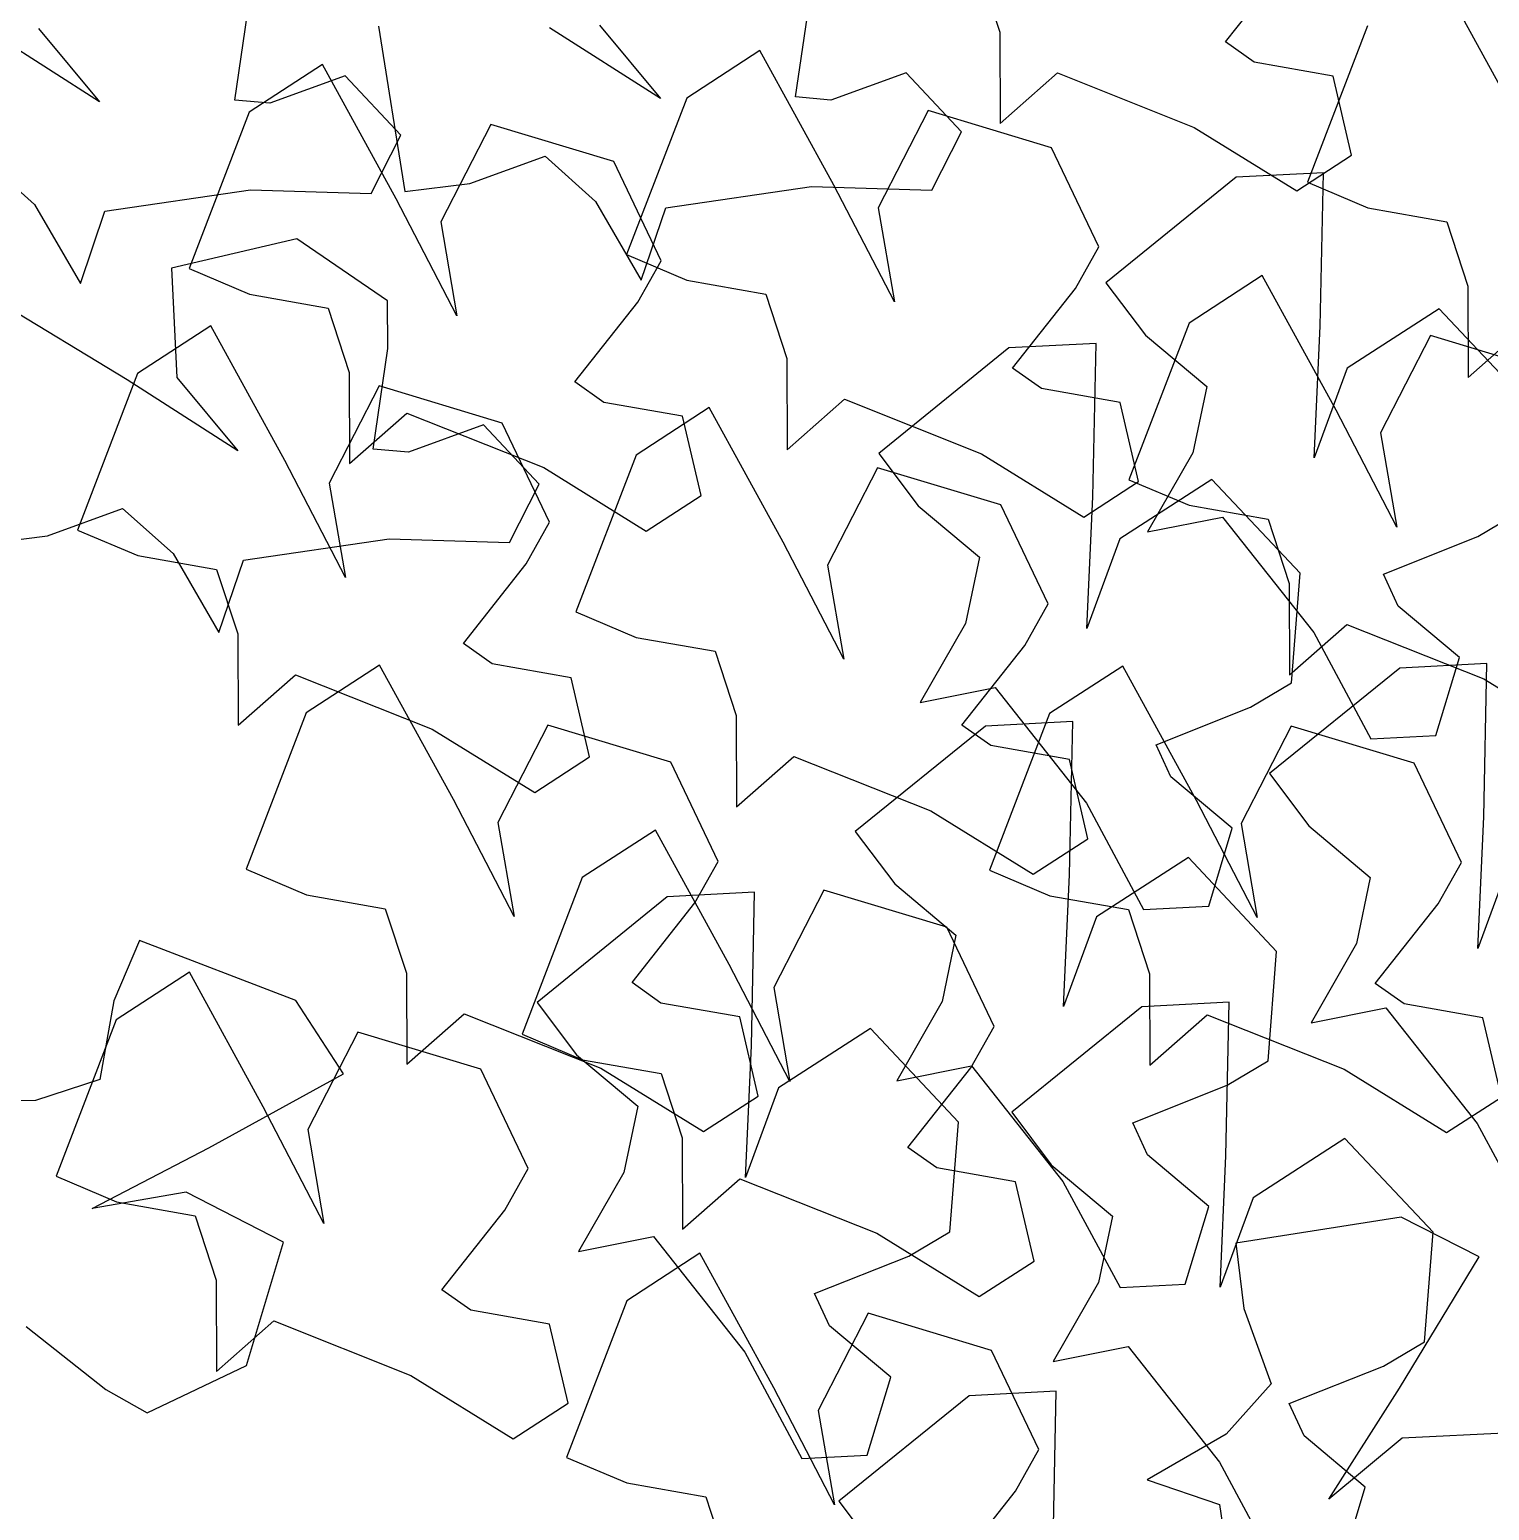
# Model space of a CAD drawing. Header units: millimetres. Extents: x 441156 to 441876, y 4514765 to 4515211.
# Drawn here: x 441674.713 to 441675.567, y 4514822.203 to 4514823.069 of the extents above; entities that cross this region are included whole.
import ezdxf

# ---------------------------------------------------------------- set-up
doc = ezdxf.new("R2010")
doc.units = ezdxf.units.MM
doc.layers.add('01_piscinas', color=254, linetype='Continuous')

msp = doc.modelspace()

# ---------------------------------------------------------------- linework, layer by layer
at = {"layer": '01_piscinas'}
for p, q in [((441675.26831102, 4514823.10464045, 0.00000053), (441675.28064311, 4514823.0670493, 0.00000053)), ((441675.4126616, 4514823.0614382, 0.00000053), (441675.4494575, 4514823.10805867, 0.00000053)), ((441675.58193736, 4514823.01992373, 0.00000053), (441675.5387067, 4514823.09857989, 0.00000053)), ((441674.83320006, 4514823.027349, 0.00000053), (441674.84175601, 4514823.08612147, 0.00000053)), ((441675.1612656, 4514823.02924452, 0.00000053), (441675.16982155, 4514823.08801699, 0.00000053)), ((441674.75406412, 4514823.0263003, 0.00000053), (441674.68918465, 4514823.06774721, 0.00000053)), ((441674.71837126, 4514823.06918584, 0.00000053), (441674.75406412, 4514823.0263003, 0.00000053)), ((441674.91728604, 4514823.07060266, 0.00000053), (441674.93260097, 4514822.97382057, 0.00000053)), ((441675.08212966, 4514823.02819582, 0.00000053), (441675.01725019, 4514823.06964273, 0.00000053)), ((441675.0464368, 4514823.07108135, 0.00000053), (441675.08212966, 4514823.02819582, 0.00000053)), ((441675.49584584, 4514823.07073713, 0.00000053), (441675.46071791, 4514822.97926392, 0.00000053)), ((441675.28064311, 4514823.0670493, 0.00000053), (441675.28081135, 4514823.0137055, 0.00000053)), ((441675.42952619, 4514823.04950897, 0.00000053), (441675.4126616, 4514823.0614382, 0.00000053)), ((441675.14037818, 4514823.05626843, 0.00000053), (441675.09751732, 4514823.02842567, 0.00000053)), ((441675.18360885, 4514822.97761227, 0.00000053), (441675.14037818, 4514823.05626843, 0.00000053)), ((441674.88443156, 4514823.04816922, 0.00000053), (441674.84157071, 4514823.02032646, 0.00000053)), ((441674.89776022, 4514823.04144713, 0.00000053), (441674.85376985, 4514823.02545028, 0.00000053)), ((441674.92766223, 4514822.96951306, 0.00000053), (441674.88443156, 4514823.04816922, 0.00000053)), ((441674.93024792, 4514823.00677486, 0.00000053), (441674.89776022, 4514823.04144713, 0.00000053)), ((441675.22582576, 4514823.04334265, 0.00000053), (441675.18183539, 4514823.0273458, 0.00000053)), ((441675.25831346, 4514823.00867037, 0.00000053), (441675.22582576, 4514823.04334265, 0.00000053)), ((441675.28081135, 4514823.0137055, 0.00000053), (441675.3143723, 4514823.04319084, 0.00000053)), ((441675.3143723, 4514823.04319084, 0.00000053), (441675.39443219, 4514823.01134385, 0.00000053)), ((441675.4756214, 4514823.04136745, 0.00000053), (441675.42952619, 4514823.04950897, 0.00000053)), ((441675.48642044, 4514822.99509653, 0.00000053), (441675.4756214, 4514823.04136745, 0.00000053)), ((441674.85376985, 4514823.02545028, 0.00000053), (441674.83320006, 4514823.027349, 0.00000053)), ((441675.09751732, 4514823.02842567, 0.00000053), (441675.06238939, 4514822.93695246, 0.00000053)), ((441675.18183539, 4514823.0273458, 0.00000053), (441675.1612656, 4514823.02924452, 0.00000053)), ((441674.84157071, 4514823.02032646, 0.00000053), (441674.80644278, 4514822.92885325, 0.00000053)), ((441675.23883572, 4514823.02117198, 0.00000053), (441675.20960451, 4514822.96426485, 0.00000053)), ((441675.31089326, 4514822.99949436, 0.00000053), (441675.23883572, 4514823.02117198, 0.00000053)), ((441674.91291374, 4514822.97274275, 0.00000053), (441674.93024792, 4514823.00677486, 0.00000053)), ((441674.98288911, 4514823.01307277, 0.00000053), (441674.95365789, 4514822.95616564, 0.00000053)), ((441675.05494665, 4514822.99139514, 0.00000053), (441674.98288911, 4514823.01307277, 0.00000053)), ((441675.24097928, 4514822.97463827, 0.00000053), (441675.25831346, 4514823.00867037, 0.00000053)), ((441675.39443219, 4514823.01134385, 0.00000053), (441675.45439254, 4514822.97429096, 0.00000053)), ((441675.33859022, 4514822.9414829, 0.00000053), (441675.31089326, 4514822.99949436, 0.00000053)), ((441674.68658767, 4514822.99258796, 0.00000053), (441674.71606314, 4514822.96619912, 0.00000053)), ((441674.97066283, 4514822.97848663, 0.00000053), (441675.01465321, 4514822.99448348, 0.00000053)), ((441675.01465321, 4514822.99448348, 0.00000053), (441675.04412868, 4514822.96809464, 0.00000053)), ((441675.08264361, 4514822.93338369, 0.00000053), (441675.05494665, 4514822.99139514, 0.00000053)), ((441675.45439254, 4514822.97429096, 0.00000053), (441675.48642044, 4514822.99509653, 0.00000053)), ((441675.41896347, 4514822.98218725, 0.00000053), (441675.34280519, 4514822.9205331, 0.00000053)), ((441675.47000344, 4514822.98486936, 0.00000053), (441675.41896347, 4514822.98218725, 0.00000053)), ((441675.46811422, 4514822.89513579, 0.00000053), (441675.47000344, 4514822.98486936, 0.00000053)), ((441674.75720271, 4514822.96240168, 0.00000053), (441674.84246011, 4514822.97485133, 0.00000053)), ((441674.84246011, 4514822.97485133, 0.00000053), (441674.91291374, 4514822.97274275, 0.00000053)), ((441674.93260097, 4514822.97382057, 0.00000053), (441674.97066283, 4514822.97848663, 0.00000053)), ((441675.08526825, 4514822.9642972, 0.00000053), (441675.17052565, 4514822.97674684, 0.00000053)), ((441675.17052565, 4514822.97674684, 0.00000053), (441675.24097928, 4514822.97463827, 0.00000053)), ((441675.21907266, 4514822.90927846, 0.00000053), (441675.18360885, 4514822.97761227, 0.00000053)), ((441675.46071791, 4514822.97926392, 0.00000053), (441675.49601348, 4514822.96427392, 0.00000053)), ((441674.71606314, 4514822.96619912, 0.00000053), (441674.74288075, 4514822.92008615, 0.00000053)), ((441674.96312605, 4514822.90117925, 0.00000053), (441674.92766223, 4514822.96951306, 0.00000053)), ((441675.04412868, 4514822.96809464, 0.00000053), (441675.07094629, 4514822.92198167, 0.00000053)), ((441675.07094629, 4514822.92198167, 0.00000053), (441675.08526825, 4514822.9642972, 0.00000053)), ((441675.20960451, 4514822.96426485, 0.00000053), (441675.21907266, 4514822.90927846, 0.00000053)), ((441675.49601348, 4514822.96427392, 0.00000053), (441675.54210868, 4514822.95613241, 0.00000053)), ((441674.74288075, 4514822.92008615, 0.00000053), (441674.75720271, 4514822.96240168, 0.00000053)), ((441674.95365789, 4514822.95616564, 0.00000053), (441674.96312605, 4514822.90117925, 0.00000053)), ((441675.54210868, 4514822.95613241, 0.00000053), (441675.55444077, 4514822.91854126, 0.00000053)), ((441674.86945756, 4514822.94627516, 0.00000053), (441674.79621509, 4514822.92901976, 0.00000053)), ((441674.92244955, 4514822.90988425, 0.00000053), (441674.86945756, 4514822.94627516, 0.00000053)), ((441675.32492665, 4514822.91723917, 0.00000053), (441675.33859022, 4514822.9414829, 0.00000053)), ((441674.79621509, 4514822.92901976, 0.00000053), (441674.79935367, 4514822.86512114, 0.00000053)), ((441674.80644278, 4514822.92885325, 0.00000053), (441674.84173835, 4514822.91386325, 0.00000053)), ((441675.06238939, 4514822.93695246, 0.00000053), (441675.09768496, 4514822.92196246, 0.00000053)), ((441675.06898003, 4514822.90913996, 0.00000053), (441675.08264361, 4514822.93338369, 0.00000053)), ((441675.09768496, 4514822.92196246, 0.00000053), (441675.14378017, 4514822.91382095, 0.00000053)), ((441675.34280519, 4514822.9205331, 0.00000053), (441675.36587705, 4514822.88990359, 0.00000053)), ((441675.43423561, 4514822.92469279, 0.00000053), (441675.39137476, 4514822.89685003, 0.00000053)), ((441675.47746628, 4514822.84603663, 0.00000053), (441675.43423561, 4514822.92469279, 0.00000053)), ((441674.84173835, 4514822.91386325, 0.00000053), (441674.88783355, 4514822.90572174, 0.00000053)), ((441675.14378017, 4514822.91382095, 0.00000053), (441675.15611226, 4514822.8762298, 0.00000053)), ((441675.28813075, 4514822.87061869, 0.00000053), (441675.32492665, 4514822.91723917, 0.00000053)), ((441675.55444077, 4514822.91854126, 0.00000053), (441675.55460902, 4514822.86519746, 0.00000053)), ((441674.77016706, 4514822.86368251, 0.00000053), (441674.69340013, 4514822.91018541, 0.00000053)), ((441674.88783355, 4514822.90572174, 0.00000053), (441674.90016564, 4514822.86813059, 0.00000053)), ((441674.92273842, 4514822.88205677, 0.00000053), (441674.92244955, 4514822.90988425, 0.00000053)), ((441675.03218413, 4514822.86251948, 0.00000053), (441675.06898003, 4514822.90913996, 0.00000053)), ((441675.53772195, 4514822.90524617, 0.00000053), (441675.48395342, 4514822.87057876, 0.00000053)), ((441675.5892868, 4514822.85044403, 0.00000053), (441675.53772195, 4514822.90524617, 0.00000053)), ((441674.81915732, 4514822.89527827, 0.00000053), (441674.77629646, 4514822.86743551, 0.00000053)), ((441674.86238799, 4514822.81662211, 0.00000053), (441674.81915732, 4514822.89527827, 0.00000053)), ((441675.39137476, 4514822.89685003, 0.00000053), (441675.35624683, 4514822.80537682, 0.00000053)), ((441675.46465988, 4514822.81822507, 0.00000053), (441675.46811422, 4514822.89513579, 0.00000053)), ((441675.55460902, 4514822.86519746, 0.00000053), (441675.58816996, 4514822.8946828, 0.00000053)), ((441675.36587705, 4514822.88990359, 0.00000053), (441675.40172591, 4514822.85980523, 0.00000053)), ((441675.53269316, 4514822.88959634, 0.00000053), (441675.50346194, 4514822.83268921, 0.00000053)), ((441675.6047507, 4514822.86791872, 0.00000053), (441675.53269316, 4514822.88959634, 0.00000053)), ((441674.91418248, 4514822.8232843, 0.00000053), (441674.92273842, 4514822.88205677, 0.00000053)), ((441675.28598884, 4514822.88241693, 0.00000053), (441675.20983056, 4514822.82076277, 0.00000053)), ((441675.33702881, 4514822.88509903, 0.00000053), (441675.28598884, 4514822.88241693, 0.00000053)), ((441675.33513959, 4514822.79536547, 0.00000053), (441675.33702881, 4514822.88509903, 0.00000053)), ((441674.90016564, 4514822.86813059, 0.00000053), (441674.90033388, 4514822.81478679, 0.00000053)), ((441675.15611226, 4514822.8762298, 0.00000053), (441675.1562805, 4514822.82288599, 0.00000053)), ((441675.30499534, 4514822.85868946, 0.00000053), (441675.28813075, 4514822.87061869, 0.00000053)), ((441675.48395342, 4514822.87057876, 0.00000053), (441675.46465988, 4514822.81822507, 0.00000053)), ((441674.77629646, 4514822.86743551, 0.00000053), (441674.74116853, 4514822.7759623, 0.00000053)), ((441674.83504653, 4514822.82223561, 0.00000053), (441674.77016706, 4514822.86368251, 0.00000053)), ((441674.79935367, 4514822.86512114, 0.00000053), (441674.83504653, 4514822.82223561, 0.00000053)), ((441674.91761486, 4514822.86018181, 0.00000053), (441674.88838365, 4514822.80327469, 0.00000053)), ((441674.9896724, 4514822.83850419, 0.00000053), (441674.91761486, 4514822.86018181, 0.00000053)), ((441675.04904873, 4514822.85059025, 0.00000053), (441675.03218413, 4514822.86251948, 0.00000053)), ((441675.40172591, 4514822.85980523, 0.00000053), (441675.39361024, 4514822.82108429, 0.00000053)), ((441675.1562805, 4514822.82288599, 0.00000053), (441675.18984144, 4514822.85237134, 0.00000053)), ((441675.18984144, 4514822.85237134, 0.00000053), (441675.26990134, 4514822.82052435, 0.00000053)), ((441675.35109055, 4514822.85054795, 0.00000053), (441675.30499534, 4514822.85868946, 0.00000053)), ((441674.90033388, 4514822.81478679, 0.00000053), (441674.93389483, 4514822.84427213, 0.00000053)), ((441674.93389483, 4514822.84427213, 0.00000053), (441675.01395473, 4514822.81242514, 0.00000053)), ((441675.09514394, 4514822.84244874, 0.00000053), (441675.04904873, 4514822.85059025, 0.00000053)), ((441675.11074442, 4514822.84748955, 0.00000053), (441675.06788356, 4514822.81964679, 0.00000053)), ((441675.10594297, 4514822.79617782, 0.00000053), (441675.09514394, 4514822.84244874, 0.00000053)), ((441675.15397509, 4514822.76883339, 0.00000053), (441675.11074442, 4514822.84748955, 0.00000053)), ((441675.36188958, 4514822.80427703, 0.00000053), (441675.35109055, 4514822.85054795, 0.00000053)), ((441675.5129301, 4514822.77770282, 0.00000053), (441675.47746628, 4514822.84603663, 0.00000053)), ((441674.97874263, 4514822.83738243, 0.00000053), (441674.93475226, 4514822.82138559, 0.00000053)), ((441675.01123033, 4514822.80271016, 0.00000053), (441674.97874263, 4514822.83738243, 0.00000053)), ((441675.01736936, 4514822.78049274, 0.00000053), (441674.9896724, 4514822.83850419, 0.00000053)), ((441675.50346194, 4514822.83268921, 0.00000053), (441675.5129301, 4514822.77770282, 0.00000053)), ((441674.8978518, 4514822.7482883, 0.00000053), (441674.86238799, 4514822.81662211, 0.00000053)), ((441674.93475226, 4514822.82138559, 0.00000053), (441674.91418248, 4514822.8232843, 0.00000053)), ((441675.06788356, 4514822.81964679, 0.00000053), (441675.03275563, 4514822.72817359, 0.00000053)), ((441675.20983056, 4514822.82076277, 0.00000053), (441675.23290242, 4514822.79013326, 0.00000053)), ((441675.26990134, 4514822.82052435, 0.00000053), (441675.32986169, 4514822.78347145, 0.00000053)), ((441675.39361024, 4514822.82108429, 0.00000053), (441675.36708404, 4514822.77480308, 0.00000053)), ((441675.01395473, 4514822.81242514, 0.00000053), (441675.07391508, 4514822.77537224, 0.00000053)), ((441675.20920196, 4514822.8123931, 0.00000053), (441675.17997075, 4514822.75548598, 0.00000053)), ((441675.2812595, 4514822.79071548, 0.00000053), (441675.20920196, 4514822.8123931, 0.00000053)), ((441674.88838365, 4514822.80327469, 0.00000053), (441674.8978518, 4514822.7482883, 0.00000053)), ((441674.99389615, 4514822.76867806, 0.00000053), (441675.01123033, 4514822.80271016, 0.00000053)), ((441675.32986169, 4514822.78347145, 0.00000053), (441675.36188958, 4514822.80427703, 0.00000053)), ((441675.40474732, 4514822.80547584, 0.00000053), (441675.35097878, 4514822.77080844, 0.00000053)), ((441675.35624683, 4514822.80537682, 0.00000053), (441675.3915424, 4514822.79038682, 0.00000053)), ((441675.45631217, 4514822.7506737, 0.00000053), (441675.40474732, 4514822.80547584, 0.00000053)), ((441675.07391508, 4514822.77537224, 0.00000053), (441675.10594297, 4514822.79617782, 0.00000053)), ((441675.23290242, 4514822.79013326, 0.00000053), (441675.26875128, 4514822.7600349, 0.00000053)), ((441675.30895646, 4514822.73270402, 0.00000053), (441675.2812595, 4514822.79071548, 0.00000053)), ((441675.33168525, 4514822.71845475, 0.00000053), (441675.33513959, 4514822.79536547, 0.00000053)), ((441675.3915424, 4514822.79038682, 0.00000053), (441675.4376376, 4514822.78224531, 0.00000053)), ((441674.7235797, 4514822.77252642, 0.00000053), (441674.76757008, 4514822.78852327, 0.00000053)), ((441674.76757008, 4514822.78852327, 0.00000053), (441674.79704555, 4514822.76213442, 0.00000053)), ((441675.36708404, 4514822.77480308, 0.00000053), (441675.41089135, 4514822.78355767, 0.00000053)), ((441675.41089135, 4514822.78355767, 0.00000053), (441675.46430175, 4514822.71594742, 0.00000053)), ((441675.4376376, 4514822.78224531, 0.00000053), (441675.44996969, 4514822.74465416, 0.00000053)), ((441675.56031248, 4514822.77219225, 0.00000053), (441675.58426734, 4514822.78635616, 0.00000053)), ((441674.74116853, 4514822.7759623, 0.00000053), (441674.7764641, 4514822.7609723, 0.00000053)), ((441675.00370579, 4514822.756249, 0.00000053), (441675.01736936, 4514822.78049274, 0.00000053)), ((441674.68551784, 4514822.76786036, 0.00000053), (441674.7235797, 4514822.77252642, 0.00000053)), ((441674.83818512, 4514822.75833698, 0.00000053), (441674.92344252, 4514822.77078663, 0.00000053)), ((441674.92344252, 4514822.77078663, 0.00000053), (441674.99389615, 4514822.76867806, 0.00000053)), ((441675.1894389, 4514822.70049959, 0.00000053), (441675.15397509, 4514822.76883339, 0.00000053)), ((441675.35097878, 4514822.77080844, 0.00000053), (441675.33168525, 4514822.71845475, 0.00000053)), ((441675.50513605, 4514822.75021568, 0.00000053), (441675.56031248, 4514822.77219225, 0.00000053)), ((441674.7764641, 4514822.7609723, 0.00000053), (441674.82255931, 4514822.75283078, 0.00000053)), ((441674.79704555, 4514822.76213442, 0.00000053), (441674.82386316, 4514822.71602145, 0.00000053)), ((441674.82386316, 4514822.71602145, 0.00000053), (441674.83818512, 4514822.75833698, 0.00000053)), ((441674.96690989, 4514822.70962853, 0.00000053), (441675.00370579, 4514822.756249, 0.00000053)), ((441675.17997075, 4514822.75548598, 0.00000053), (441675.1894389, 4514822.70049959, 0.00000053)), ((441675.26875128, 4514822.7600349, 0.00000053), (441675.26063561, 4514822.72131397, 0.00000053)), ((441674.82255931, 4514822.75283078, 0.00000053), (441674.8348914, 4514822.71523963, 0.00000053)), ((441675.45129271, 4514822.68658583, 0.00000053), (441675.45631217, 4514822.7506737, 0.00000053)), ((441675.51377661, 4514822.73145237, 0.00000053), (441675.50513605, 4514822.75021568, 0.00000053)), ((441675.44996969, 4514822.74465416, 0.00000053), (441675.45013794, 4514822.69131036, 0.00000053)), ((441675.29529289, 4514822.70846029, 0.00000053), (441675.30895646, 4514822.73270402, 0.00000053)), ((441675.54962547, 4514822.70135401, 0.00000053), (441675.51377661, 4514822.73145237, 0.00000053)), ((441675.03275563, 4514822.72817359, 0.00000053), (441675.0680512, 4514822.71318358, 0.00000053)), ((441675.26063561, 4514822.72131397, 0.00000053), (441675.23410941, 4514822.67503276, 0.00000053)), ((441674.8348914, 4514822.71523963, 0.00000053), (441674.83505964, 4514822.66189583, 0.00000053)), ((441675.0680512, 4514822.71318358, 0.00000053), (441675.11414641, 4514822.70504207, 0.00000053)), ((441675.45013794, 4514822.69131036, 0.00000053), (441675.48369888, 4514822.7207957, 0.00000053)), ((441675.46430175, 4514822.71594742, 0.00000053), (441675.49770249, 4514822.65387849, 0.00000053)), ((441675.48369888, 4514822.7207957, 0.00000053), (441675.56375878, 4514822.68894871, 0.00000053)), ((441674.98377448, 4514822.6976993, 0.00000053), (441674.96690989, 4514822.70962853, 0.00000053)), ((441675.11414641, 4514822.70504207, 0.00000053), (441675.1264785, 4514822.66745092, 0.00000053)), ((441675.25849699, 4514822.66183981, 0.00000053), (441675.29529289, 4514822.70846029, 0.00000053)), ((441674.9178188, 4514822.69699997, 0.00000053), (441674.87495794, 4514822.66915721, 0.00000053)), ((441674.96104947, 4514822.61834381, 0.00000053), (441674.9178188, 4514822.69699997, 0.00000053)), ((441675.02986969, 4514822.68955778, 0.00000053), (441674.98377448, 4514822.6976993, 0.00000053)), ((441675.35257809, 4514822.69644906, 0.00000053), (441675.30971723, 4514822.6686063, 0.00000053)), ((441675.39580876, 4514822.6177929, 0.00000053), (441675.35257809, 4514822.69644906, 0.00000053)), ((441675.51461632, 4514822.69523714, 0.00000053), (441675.43845804, 4514822.63358298, 0.00000053)), ((441675.56565629, 4514822.69791924, 0.00000053), (441675.51461632, 4514822.69523714, 0.00000053)), ((441675.53584225, 4514822.65588271, 0.00000053), (441675.54962547, 4514822.70135401, 0.00000053)), ((441675.56376707, 4514822.60818568, 0.00000053), (441675.56565629, 4514822.69791924, 0.00000053)), ((441674.83505964, 4514822.66189583, 0.00000053), (441674.86862058, 4514822.69138117, 0.00000053)), ((441674.86862058, 4514822.69138117, 0.00000053), (441674.94868048, 4514822.65953418, 0.00000053)), ((441675.04066872, 4514822.64328687, 0.00000053), (441675.02986969, 4514822.68955778, 0.00000053)), ((441675.42733784, 4514822.67242193, 0.00000053), (441675.45129271, 4514822.68658583, 0.00000053)), ((441675.56375878, 4514822.68894871, 0.00000053), (441675.62371913, 4514822.65189582, 0.00000053)), ((441675.23410941, 4514822.67503276, 0.00000053), (441675.27791671, 4514822.68378734, 0.00000053)), ((441675.27791671, 4514822.68378734, 0.00000053), (441675.33132712, 4514822.61617709, 0.00000053)), ((441674.87495794, 4514822.66915721, 0.00000053), (441674.83983001, 4514822.57768401, 0.00000053)), ((441675.37216142, 4514822.65044536, 0.00000053), (441675.42733784, 4514822.67242193, 0.00000053)), ((441675.01627634, 4514822.66190352, 0.00000053), (441674.98704513, 4514822.6049964, 0.00000053)), ((441675.08833388, 4514822.6402259, 0.00000053), (441675.01627634, 4514822.66190352, 0.00000053)), ((441675.1264785, 4514822.66745092, 0.00000053), (441675.12664674, 4514822.61410712, 0.00000053)), ((441675.27229304, 4514822.66137215, 0.00000053), (441675.19613476, 4514822.59971799, 0.00000053)), ((441675.27536158, 4514822.64991058, 0.00000053), (441675.25849699, 4514822.66183981, 0.00000053)), ((441675.32333301, 4514822.66405425, 0.00000053), (441675.27229304, 4514822.66137215, 0.00000053)), ((441675.30971723, 4514822.6686063, 0.00000053), (441675.2745893, 4514822.57713309, 0.00000053)), ((441675.32144379, 4514822.57432069, 0.00000053), (441675.32333301, 4514822.66405425, 0.00000053)), ((441675.45103563, 4514822.6613526, 0.00000053), (441675.42180442, 4514822.60444548, 0.00000053)), ((441675.52309318, 4514822.63967498, 0.00000053), (441675.45103563, 4514822.6613526, 0.00000053)), ((441674.94868048, 4514822.65953418, 0.00000053), (441675.00864083, 4514822.62248129, 0.00000053)), ((441675.49770249, 4514822.65387849, 0.00000053), (441675.53584225, 4514822.65588271, 0.00000053)), ((441675.00864083, 4514822.62248129, 0.00000053), (441675.04066872, 4514822.64328687, 0.00000053)), ((441675.12664674, 4514822.61410712, 0.00000053), (441675.16020769, 4514822.64359246, 0.00000053)), ((441675.16020769, 4514822.64359246, 0.00000053), (441675.24026758, 4514822.61174547, 0.00000053)), ((441675.32145679, 4514822.64176907, 0.00000053), (441675.27536158, 4514822.64991058, 0.00000053)), ((441675.38080197, 4514822.63168204, 0.00000053), (441675.37216142, 4514822.65044536, 0.00000053)), ((441675.11603084, 4514822.58221444, 0.00000053), (441675.08833388, 4514822.6402259, 0.00000053)), ((441675.33225582, 4514822.59549815, 0.00000053), (441675.32145679, 4514822.64176907, 0.00000053)), ((441675.55079013, 4514822.58166353, 0.00000053), (441675.52309318, 4514822.63967498, 0.00000053)), ((441675.41665084, 4514822.60158368, 0.00000053), (441675.38080197, 4514822.63168204, 0.00000053)), ((441675.43845804, 4514822.63358298, 0.00000053), (441675.4615299, 4514822.60295347, 0.00000053)), ((441674.99651328, 4514822.55001, 0.00000053), (441674.96104947, 4514822.61834381, 0.00000053)), ((441675.43127257, 4514822.54945909, 0.00000053), (441675.39580876, 4514822.6177929, 0.00000053)), ((441675.24026758, 4514822.61174547, 0.00000053), (441675.30022793, 4514822.57469258, 0.00000053)), ((441675.33132712, 4514822.61617709, 0.00000053), (441675.36472786, 4514822.55410817, 0.00000053)), ((441674.98704513, 4514822.6049964, 0.00000053), (441674.99651328, 4514822.55001, 0.00000053)), ((441675.07920706, 4514822.60056576, 0.00000053), (441675.0363462, 4514822.572723, 0.00000053)), ((441675.12243773, 4514822.5219096, 0.00000053), (441675.07920706, 4514822.60056576, 0.00000053)), ((441675.19613476, 4514822.59971799, 0.00000053), (441675.21920662, 4514822.56908848, 0.00000053)), ((441675.40286762, 4514822.55611238, 0.00000053), (441675.41665084, 4514822.60158368, 0.00000053)), ((441675.42180442, 4514822.60444548, 0.00000053), (441675.43127257, 4514822.54945909, 0.00000053)), ((441675.4615299, 4514822.60295347, 0.00000053), (441675.49737876, 4514822.57285511, 0.00000053)), ((441675.56031273, 4514822.53127496, 0.00000053), (441675.56376707, 4514822.60818568, 0.00000053)), ((441675.30022793, 4514822.57469258, 0.00000053), (441675.33225582, 4514822.59549815, 0.00000053)), ((441675.39105152, 4514822.58443106, 0.00000053), (441675.33728299, 4514822.54976365, 0.00000053)), ((441675.44261637, 4514822.52962892, 0.00000053), (441675.39105152, 4514822.58443106, 0.00000053)), ((441675.57960626, 4514822.58362864, 0.00000053), (441675.56031273, 4514822.53127496, 0.00000053)), ((441674.83983001, 4514822.57768401, 0.00000053), (441674.87512558, 4514822.562694, 0.00000053)), ((441675.10236727, 4514822.55797071, 0.00000053), (441675.11603084, 4514822.58221444, 0.00000053)), ((441675.2745893, 4514822.57713309, 0.00000053), (441675.30988487, 4514822.56214309, 0.00000053)), ((441675.31798945, 4514822.49740997, 0.00000053), (441675.32144379, 4514822.57432069, 0.00000053)), ((441675.53712656, 4514822.5574198, 0.00000053), (441675.55079013, 4514822.58166353, 0.00000053)), ((441675.0363462, 4514822.572723, 0.00000053), (441675.00121827, 4514822.48124979, 0.00000053)), ((441675.17766461, 4514822.56546931, 0.00000053), (441675.14843339, 4514822.50856218, 0.00000053)), ((441675.24972215, 4514822.54379169, 0.00000053), (441675.17766461, 4514822.56546931, 0.00000053)), ((441675.21920662, 4514822.56908848, 0.00000053), (441675.25505548, 4514822.53899012, 0.00000053)), ((441675.49737876, 4514822.57285511, 0.00000053), (441675.48926309, 4514822.53413418, 0.00000053)), ((441674.87512558, 4514822.562694, 0.00000053), (441674.92122079, 4514822.55455249, 0.00000053)), ((441675.08619919, 4514822.5614611, 0.00000053), (441675.01004091, 4514822.49980694, 0.00000053)), ((441675.06557137, 4514822.51135023, 0.00000053), (441675.10236727, 4514822.55797071, 0.00000053)), ((441675.13723916, 4514822.5641432, 0.00000053), (441675.08619919, 4514822.5614611, 0.00000053)), ((441675.13534994, 4514822.47440964, 0.00000053), (441675.13723916, 4514822.5641432, 0.00000053)), ((441675.30988487, 4514822.56214309, 0.00000053), (441675.35598008, 4514822.55400158, 0.00000053)), ((441675.50033066, 4514822.51079932, 0.00000053), (441675.53712656, 4514822.5574198, 0.00000053)), ((441674.92122079, 4514822.55455249, 0.00000053), (441674.93355288, 4514822.51696134, 0.00000053)), ((441675.33728299, 4514822.54976365, 0.00000053), (441675.31798945, 4514822.49740997, 0.00000053)), ((441675.35598008, 4514822.55400158, 0.00000053), (441675.36831217, 4514822.51641043, 0.00000053)), ((441675.36472786, 4514822.55410817, 0.00000053), (441675.40286762, 4514822.55611238, 0.00000053)), ((441675.2774191, 4514822.48578023, 0.00000053), (441675.24972215, 4514822.54379169, 0.00000053)), ((441674.7773989, 4514822.53605662, 0.00000053), (441674.76240889, 4514822.50076104, 0.00000053)), ((441674.8688721, 4514822.50092868, 0.00000053), (441674.7773989, 4514822.53605662, 0.00000053)), ((441675.25505548, 4514822.53899012, 0.00000053), (441675.24693981, 4514822.50026919, 0.00000053)), ((441675.48926309, 4514822.53413418, 0.00000053), (441675.46273689, 4514822.48785296, 0.00000053)), ((441675.15790154, 4514822.45357579, 0.00000053), (441675.12243773, 4514822.5219096, 0.00000053)), ((441675.43759691, 4514822.46554105, 0.00000053), (441675.44261637, 4514822.52962892, 0.00000053)), ((441674.80661232, 4514822.51742754, 0.00000053), (441674.76375146, 4514822.48958478, 0.00000053)), ((441674.84984299, 4514822.43877138, 0.00000053), (441674.80661232, 4514822.51742754, 0.00000053)), ((441674.93355288, 4514822.51696134, 0.00000053), (441674.93372112, 4514822.46361754, 0.00000053)), ((441675.36831217, 4514822.51641043, 0.00000053), (441675.36848041, 4514822.46306662, 0.00000053)), ((441675.08243596, 4514822.499421, 0.00000053), (441675.06557137, 4514822.51135023, 0.00000053)), ((441675.14843339, 4514822.50856218, 0.00000053), (441675.15790154, 4514822.45357579, 0.00000053)), ((441675.51719526, 4514822.49887009, 0.00000053), (441675.50033066, 4514822.51079932, 0.00000053)), ((441674.76240889, 4514822.50076104, 0.00000053), (441674.75426738, 4514822.45466584, 0.00000053)), ((441674.89671486, 4514822.45806783, 0.00000053), (441674.8688721, 4514822.50092868, 0.00000053)), ((441675.01004091, 4514822.49980694, 0.00000053), (441675.03311277, 4514822.46917743, 0.00000053)), ((441675.12853117, 4514822.49127949, 0.00000053), (441675.08243596, 4514822.499421, 0.00000053)), ((441675.24693981, 4514822.50026919, 0.00000053), (441675.22041361, 4514822.45398798, 0.00000053)), ((441675.36384227, 4514822.49716354, 0.00000053), (441675.28768399, 4514822.43550938, 0.00000053)), ((441675.41488224, 4514822.49984565, 0.00000053), (441675.36384227, 4514822.49716354, 0.00000053)), ((441675.41299302, 4514822.41011208, 0.00000053), (441675.41488224, 4514822.49984565, 0.00000053)), ((441675.46273689, 4514822.48785296, 0.00000053), (441675.50654419, 4514822.49660755, 0.00000053)), ((441675.50654419, 4514822.49660755, 0.00000053), (441675.5599546, 4514822.4289973, 0.00000053)), ((441675.56329046, 4514822.49072857, 0.00000053), (441675.51719526, 4514822.49887009, 0.00000053)), ((441674.76375146, 4514822.48958478, 0.00000053), (441674.72862353, 4514822.39811157, 0.00000053)), ((441674.93372112, 4514822.46361754, 0.00000053), (441674.96728207, 4514822.49310288, 0.00000053)), ((441674.96728207, 4514822.49310288, 0.00000053), (441675.04734196, 4514822.46125589, 0.00000053)), ((441675.1393302, 4514822.44500857, 0.00000053), (441675.12853117, 4514822.49127949, 0.00000053)), ((441675.36848041, 4514822.46306662, 0.00000053), (441675.40204136, 4514822.49255197, 0.00000053)), ((441675.40204136, 4514822.49255197, 0.00000053), (441675.48210125, 4514822.46070498, 0.00000053)), ((441675.5740895, 4514822.44445766, 0.00000053), (441675.56329046, 4514822.49072857, 0.00000053)), ((441674.90506986, 4514822.48233109, 0.00000053), (441674.87583865, 4514822.42542396, 0.00000053)), ((441674.9771274, 4514822.46065346, 0.00000053), (441674.90506986, 4514822.48233109, 0.00000053)), ((441675.00121827, 4514822.48124979, 0.00000053), (441675.03651384, 4514822.46625979, 0.00000053)), ((441675.20495767, 4514822.48452001, 0.00000053), (441675.15118913, 4514822.44985261, 0.00000053)), ((441675.25652252, 4514822.42971787, 0.00000053), (441675.20495767, 4514822.48452001, 0.00000053)), ((441675.26375553, 4514822.4615365, 0.00000053), (441675.2774191, 4514822.48578023, 0.00000053)), ((441675.1318956, 4514822.39749892, 0.00000053), (441675.13534994, 4514822.47440964, 0.00000053)), ((441675.03311277, 4514822.46917743, 0.00000053), (441675.06896163, 4514822.43907907, 0.00000053)), ((441675.03651384, 4514822.46625979, 0.00000053), (441675.08260905, 4514822.45811828, 0.00000053)), ((441675.04734196, 4514822.46125589, 0.00000053), (441675.10730231, 4514822.424203, 0.00000053)), ((441675.22041361, 4514822.45398798, 0.00000053), (441675.26422091, 4514822.46274256, 0.00000053)), ((441675.22695963, 4514822.41491602, 0.00000053), (441675.26375553, 4514822.4615365, 0.00000053)), ((441675.26422091, 4514822.46274256, 0.00000053), (441675.31763132, 4514822.39513231, 0.00000053)), ((441675.41364205, 4514822.45137715, 0.00000053), (441675.43759691, 4514822.46554105, 0.00000053)), ((441674.75426738, 4514822.45466584, 0.00000053), (441674.71667623, 4514822.44233375, 0.00000053)), ((441674.8180587, 4514822.41483716, 0.00000053), (441674.89671486, 4514822.45806783, 0.00000053)), ((441675.00482436, 4514822.40264201, 0.00000053), (441674.9771274, 4514822.46065346, 0.00000053)), ((441675.08260905, 4514822.45811828, 0.00000053), (441675.09494114, 4514822.42052713, 0.00000053)), ((441675.48210125, 4514822.46070498, 0.00000053), (441675.5420616, 4514822.42365208, 0.00000053)), ((441675.10730231, 4514822.424203, 0.00000053), (441675.1393302, 4514822.44500857, 0.00000053)), ((441675.15118913, 4514822.44985261, 0.00000053), (441675.1318956, 4514822.39749892, 0.00000053)), ((441675.35846562, 4514822.42940058, 0.00000053), (441675.41364205, 4514822.45137715, 0.00000053)), ((441675.5420616, 4514822.42365208, 0.00000053), (441675.5740895, 4514822.44445766, 0.00000053)), ((441674.71667623, 4514822.44233375, 0.00000053), (441674.66333243, 4514822.44216551, 0.00000053)), ((441674.8853068, 4514822.37043757, 0.00000053), (441674.84984299, 4514822.43877138, 0.00000053)), ((441675.06896163, 4514822.43907907, 0.00000053), (441675.06084596, 4514822.40035814, 0.00000053)), ((441675.28768399, 4514822.43550938, 0.00000053), (441675.31075585, 4514822.40487987, 0.00000053)), ((441675.25150306, 4514822.36563, 0.00000053), (441675.25652252, 4514822.42971787, 0.00000053)), ((441675.36710618, 4514822.41063726, 0.00000053), (441675.35846562, 4514822.42940058, 0.00000053)), ((441675.5599546, 4514822.4289973, 0.00000053), (441675.59335534, 4514822.36692838, 0.00000053)), ((441674.87583865, 4514822.42542396, 0.00000053), (441674.8853068, 4514822.37043757, 0.00000053)), ((441675.09494114, 4514822.42052713, 0.00000053), (441675.09510938, 4514822.36718333, 0.00000053)), ((441675.48260075, 4514822.42022245, 0.00000053), (441675.42883222, 4514822.38555505, 0.00000053)), ((441675.5341656, 4514822.36542031, 0.00000053), (441675.48260075, 4514822.42022245, 0.00000053)), ((441674.74972489, 4514822.37937334, 0.00000053), (441674.8180587, 4514822.41483716, 0.00000053)), ((441675.24382423, 4514822.40298679, 0.00000053), (441675.22695963, 4514822.41491602, 0.00000053)), ((441675.40295504, 4514822.3805389, 0.00000053), (441675.36710618, 4514822.41063726, 0.00000053)), ((441675.40953868, 4514822.33320136, 0.00000053), (441675.41299302, 4514822.41011208, 0.00000053)), ((441674.99116079, 4514822.37839828, 0.00000053), (441675.00482436, 4514822.40264201, 0.00000053)), ((441675.28991943, 4514822.39484528, 0.00000053), (441675.24382423, 4514822.40298679, 0.00000053)), ((441675.31075585, 4514822.40487987, 0.00000053), (441675.34660471, 4514822.37478152, 0.00000053)), ((441674.72862353, 4514822.39811157, 0.00000053), (441674.7639191, 4514822.38312157, 0.00000053)), ((441675.06084596, 4514822.40035814, 0.00000053), (441675.03431976, 4514822.35407693, 0.00000053)), ((441675.09510938, 4514822.36718333, 0.00000053), (441675.12867033, 4514822.39666867, 0.00000053)), ((441675.12867033, 4514822.39666867, 0.00000053), (441675.20873022, 4514822.36482168, 0.00000053)), ((441675.30071847, 4514822.34857436, 0.00000053), (441675.28991943, 4514822.39484528, 0.00000053)), ((441675.31763132, 4514822.39513231, 0.00000053), (441675.35103206, 4514822.33306339, 0.00000053)), ((441674.80471128, 4514822.3888415, 0.00000053), (441674.74972489, 4514822.37937334, 0.00000053)), ((441674.86161841, 4514822.35961028, 0.00000053), (441674.80471128, 4514822.3888415, 0.00000053)), ((441675.42883222, 4514822.38555505, 0.00000053), (441675.40953868, 4514822.33320136, 0.00000053)), ((441674.7639191, 4514822.38312157, 0.00000053), (441674.81001431, 4514822.37498006, 0.00000053)), ((441674.81001431, 4514822.37498006, 0.00000053), (441674.8223464, 4514822.33738891, 0.00000053)), ((441674.95436489, 4514822.3317778, 0.00000053), (441674.99116079, 4514822.37839828, 0.00000053)), ((441675.34660471, 4514822.37478152, 0.00000053), (441675.33848904, 4514822.33606058, 0.00000053)), ((441675.38917182, 4514822.3350676, 0.00000053), (441675.40295504, 4514822.3805389, 0.00000053)), ((441675.51553119, 4514822.37423015, 0.00000053), (441675.4187491, 4514822.35891522, 0.00000053)), ((441675.56107416, 4514822.35103294, 0.00000053), (441675.51553119, 4514822.37423015, 0.00000053)), ((441674.83994079, 4514822.28755274, 0.00000053), (441674.86161841, 4514822.35961028, 0.00000053)), ((441675.03431976, 4514822.35407693, 0.00000053), (441675.07812706, 4514822.36283151, 0.00000053)), ((441675.07812706, 4514822.36283151, 0.00000053), (441675.13153747, 4514822.29522126, 0.00000053)), ((441675.20873022, 4514822.36482168, 0.00000053), (441675.26869057, 4514822.32776879, 0.00000053)), ((441675.22754819, 4514822.3514661, 0.00000053), (441675.25150306, 4514822.36563, 0.00000053)), ((441675.4187491, 4514822.35891522, 0.00000053), (441675.42341517, 4514822.32085336, 0.00000053)), ((441675.52914614, 4514822.30133244, 0.00000053), (441675.5341656, 4514822.36542031, 0.00000053)), ((441675.10528756, 4514822.35311184, 0.00000053), (441675.0624267, 4514822.32526909, 0.00000053)), ((441675.14851823, 4514822.27445568, 0.00000053), (441675.10528756, 4514822.35311184, 0.00000053)), ((441675.17237177, 4514822.32948953, 0.00000053), (441675.22754819, 4514822.3514661, 0.00000053)), ((441675.51457126, 4514822.274266, 0.00000053), (441675.56107416, 4514822.35103294, 0.00000053)), ((441675.26869057, 4514822.32776879, 0.00000053), (441675.30071847, 4514822.34857436, 0.00000053)), ((441674.8223464, 4514822.33738891, 0.00000053), (441674.82251464, 4514822.2840451, 0.00000053)), ((441674.97122948, 4514822.31984857, 0.00000053), (441674.95436489, 4514822.3317778, 0.00000053)), ((441675.33848904, 4514822.33606058, 0.00000053), (441675.31196284, 4514822.28977937, 0.00000053)), ((441675.35103206, 4514822.33306339, 0.00000053), (441675.38917182, 4514822.3350676, 0.00000053)), ((441675.0624267, 4514822.32526909, 0.00000053), (441675.02729877, 4514822.23379588, 0.00000053)), ((441675.18101232, 4514822.31072622, 0.00000053), (441675.17237177, 4514822.32948953, 0.00000053)), ((441675.01732469, 4514822.31170706, 0.00000053), (441674.97122948, 4514822.31984857, 0.00000053)), ((441675.2037451, 4514822.31801539, 0.00000053), (441675.17451389, 4514822.26110827, 0.00000053)), ((441675.27580264, 4514822.29633777, 0.00000053), (441675.2037451, 4514822.31801539, 0.00000053)), ((441675.42341517, 4514822.32085336, 0.00000053), (441675.43941201, 4514822.27686299, 0.00000053)), ((441674.71106512, 4514822.31031526, 0.00000053), (441674.7576856, 4514822.27351936, 0.00000053)), ((441674.82251464, 4514822.2840451, 0.00000053), (441674.85607559, 4514822.31353045, 0.00000053)), ((441674.85607559, 4514822.31353045, 0.00000053), (441674.93613548, 4514822.28168346, 0.00000053)), ((441675.02812373, 4514822.26543614, 0.00000053), (441675.01732469, 4514822.31170706, 0.00000053)), ((441675.21686119, 4514822.28062785, 0.00000053), (441675.18101232, 4514822.31072622, 0.00000053)), ((441675.31196284, 4514822.28977937, 0.00000053), (441675.35577015, 4514822.29853395, 0.00000053)), ((441675.35577015, 4514822.29853395, 0.00000053), (441675.40918055, 4514822.2309237, 0.00000053)), ((441675.50519128, 4514822.28716854, 0.00000053), (441675.52914614, 4514822.30133244, 0.00000053)), ((441675.13153747, 4514822.29522126, 0.00000053), (441675.16493821, 4514822.23315234, 0.00000053)), ((441675.3034996, 4514822.23832631, 0.00000053), (441675.27580264, 4514822.29633777, 0.00000053)), ((441674.78192933, 4514822.25985579, 0.00000053), (441674.83994079, 4514822.28755274, 0.00000053)), ((441674.93613548, 4514822.28168346, 0.00000053), (441674.99609583, 4514822.24463056, 0.00000053)), ((441675.20307797, 4514822.23515655, 0.00000053), (441675.21686119, 4514822.28062785, 0.00000053)), ((441675.45001485, 4514822.26519197, 0.00000053), (441675.50519128, 4514822.28716854, 0.00000053)), ((441674.7576856, 4514822.27351936, 0.00000053), (441674.78192933, 4514822.25985579, 0.00000053)), ((441675.18398204, 4514822.20612188, 0.00000053), (441675.14851823, 4514822.27445568, 0.00000053)), ((441675.31374166, 4514822.27250402, 0.00000053), (441675.26270169, 4514822.26982191, 0.00000053)), ((441675.31185244, 4514822.18277045, 0.00000053), (441675.31374166, 4514822.27250402, 0.00000053)), ((441675.43941201, 4514822.27686299, 0.00000053), (441675.41302317, 4514822.24738751, 0.00000053)), ((441675.47312435, 4514822.20938653, 0.00000053), (441675.51457126, 4514822.274266, 0.00000053)), ((441674.99609583, 4514822.24463056, 0.00000053), (441675.02812373, 4514822.26543614, 0.00000053)), ((441675.26270169, 4514822.26982191, 0.00000053), (441675.1865434, 4514822.20816776, 0.00000053)), ((441675.45865541, 4514822.24642866, 0.00000053), (441675.45001485, 4514822.26519197, 0.00000053)), ((441675.17451389, 4514822.26110827, 0.00000053), (441675.18398204, 4514822.20612188, 0.00000053)), ((441675.41302317, 4514822.24738751, 0.00000053), (441675.3669102, 4514822.2205699, 0.00000053)), ((441675.49450427, 4514822.2163303, 0.00000053), (441675.45865541, 4514822.24642866, 0.00000053)), ((441675.51600989, 4514822.24507939, 0.00000053), (441675.47312435, 4514822.20938653, 0.00000053)), ((441675.57990851, 4514822.24821797, 0.00000053), (441675.51600989, 4514822.24507939, 0.00000053)), ((441675.28983603, 4514822.21408258, 0.00000053), (441675.3034996, 4514822.23832631, 0.00000053)), ((441675.02729877, 4514822.23379588, 0.00000053), (441675.06259434, 4514822.21880588, 0.00000053)), ((441675.16493821, 4514822.23315234, 0.00000053), (441675.20307797, 4514822.23515655, 0.00000053)), ((441675.40918055, 4514822.2309237, 0.00000053), (441675.44258129, 4514822.16885478, 0.00000053)), ((441675.06259434, 4514822.21880588, 0.00000053), (441675.10868955, 4514822.21066436, 0.00000053)), ((441675.3669102, 4514822.2205699, 0.00000053), (441675.40922573, 4514822.20624794, 0.00000053)), ((441675.10868955, 4514822.21066436, 0.00000053), (441675.12102164, 4514822.17307321, 0.00000053)), ((441675.25304013, 4514822.16746211, 0.00000053), (441675.28983603, 4514822.21408258, 0.00000053)), ((441675.48072105, 4514822.17085899, 0.00000053), (441675.49450427, 4514822.2163303, 0.00000053)), ((441675.1865434, 4514822.20816776, 0.00000053), (441675.20961526, 4514822.17753825, 0.00000053)), ((441675.40922573, 4514822.20624794, 0.00000053), (441675.42167538, 4514822.12099055, 0.00000053))]:
    msp.add_line(p, q, dxfattribs=at)

doc.saveas('drawing.dxf')
